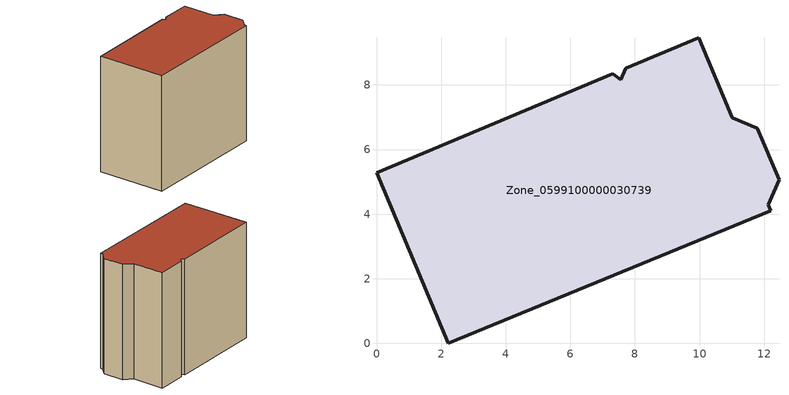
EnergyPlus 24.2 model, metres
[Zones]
Zone_0599100000030739
 floor ground (C_G): 12.13,4.29 12.21,4.11 2.22,0 0,5.28 7.31,8.35 7.56,8.17 7.72,8.52 9.97,9.46 11.01,6.98 11.79,6.65 12.46,5.07 z0.02
 wall outside (C_F): 0,5.28 2.22,0 12.21,4.11 12.13,4.29 12.46,5.07 11.79,6.65 11.01,6.98 9.97,9.46 7.72,8.52 7.56,8.17 7.31,8.35 0,5.28 z0.02:9.71
 roof outside (C_R): 7.31,8.35 0,5.28 2.22,0 12.21,4.11 12.13,4.29 12.46,5.07 11.79,6.65 11.01,6.98 9.97,9.46 7.72,8.52 7.56,8.17 z9.71
[BUILDING]
Pand.0599100000030739: North Axis=0; Terrain=City; Loads Convergence Tolerance Value=0.04; Temperature Convergence Tolerance Value=0.4; Solar Distribution=FullExterior; Maximum Number of Warmup Days=25; Minimum Number of Warmup Days=1
[Site:Location]
Rotterdam.The.Hague.AP_ZH_NLD Design_Conditions: Latitude=51.96; Longitude=4.45; Time Zone=1; Elevation=-4.5
[SITE:GROUNDTEMPERATURE:BUILDINGSURFACE]
18, 18, 18, 18, 18, 18, 18, 18, 18, 18, 18, 18
[MATERIAL] Thermal Absorptance=0.9; Solar Absorptance=0.7; Visible Absorptance=0.7
Name | Roughness | Thickness | Conductivity | Density | Specific Heat
G.TC.1946 | MediumSmooth | 0.15 | 1 | 540 | 1210
F.TC.1946 | Rough | 0.3 | 0.857143 | 1920 | 840
R.TC.1946 | MediumRough | 0.2 | 0.909091 | 1500 | 1000
[CONSTRUCTION]
C_G: G.TC.1946
C_F: F.TC.1946
C_R: R.TC.1946
[ZONE]
Zone_0599100000030739: Type=1; Multiplier=1; Ceiling Height=Autocalculate; Volume=Autocalculate; Floor Area=autocalculate; Part of Total Floor Area=Yes
[ZONEINFILTRATION:DESIGNFLOWRATE]
Infil_Zone_0599100000030739: Zone or ZoneList or Space or SpaceList=Zone_0599100000030739; Schedule=AlwaysOn; Design Flow Rate Calculation Method=Flow/Area; Flow Rate per Floor Area=0.003; Constant Term Coefficient=1; Temperature Term Coefficient=0; Velocity Term Coefficient=0; Velocity Squared Term Coefficient=0
[HVACTEMPLATE:ZONE:IDEALLOADSAIRSYSTEM]
Zone_0599100000030739: Maximum Heating Supply Air Temperature=50; Minimum Cooling Supply Air Temperature=13; Maximum Heating Supply Air Humidity Ratio=0.0156; Minimum Cooling Supply Air Humidity Ratio=0.0077; Heating Limit=NoLimit; Cooling Limit=NoLimit; Dehumidification Control Type=ConstantSensibleHeatRatio; Cooling Sensible Heat Ratio=0.7; Dehumidification Setpoint=60; Humidification Control Type=None; Humidification Setpoint=30; Outdoor Air Method=None; Outdoor Air Flow Rate per Person=0.00944; Outdoor Air Flow Rate per Zone Floor Area=0; Outdoor Air Flow Rate per Zone=0; Demand Controlled Ventilation Type=None; Outdoor Air Economizer Type=NoEconomizer; Heat Recovery Type=None; Sensible Heat Recovery Effectiveness=0.7; Latent Heat Recovery Effectiveness=0.65
[ZONECONTROL:THERMOSTAT]
ThermostatControl_Zone_0599100000030739: Zone or ZoneList=Zone_0599100000030739; Control Type Schedule=DualSetpointControlType; Control 1=Thermostat_Zone_0599100000030739; Temperature Difference Between Cutout And Setpoint=0
[THERMOSTATSETPOINT:DUALSETPOINT]
Thermostat_Zone_0599100000030739: Heating Setpoint Temperature Schedule=HeatingSetpoint_Zone_0599100000030739; Cooling Setpoint Temperature Schedule=CoolingSetpoint_Zone_0599100000030739
[SCHEDULE:COMPACT]
HeatingSetpoint_Zone_0599100000030739: Through: 12/31, For: AllDays, Until: 24:00, 21
CoolingSetpoint_Zone_0599100000030739: Through: 12/31, For: AllDays, Until: 24:00, 24
DualSetpointControlType: Through: 12/31, For: AllDays, Until: 24:00, 4
AlwaysOn: Through: 12/31, For: AllDays, Until: 24:00, 1
